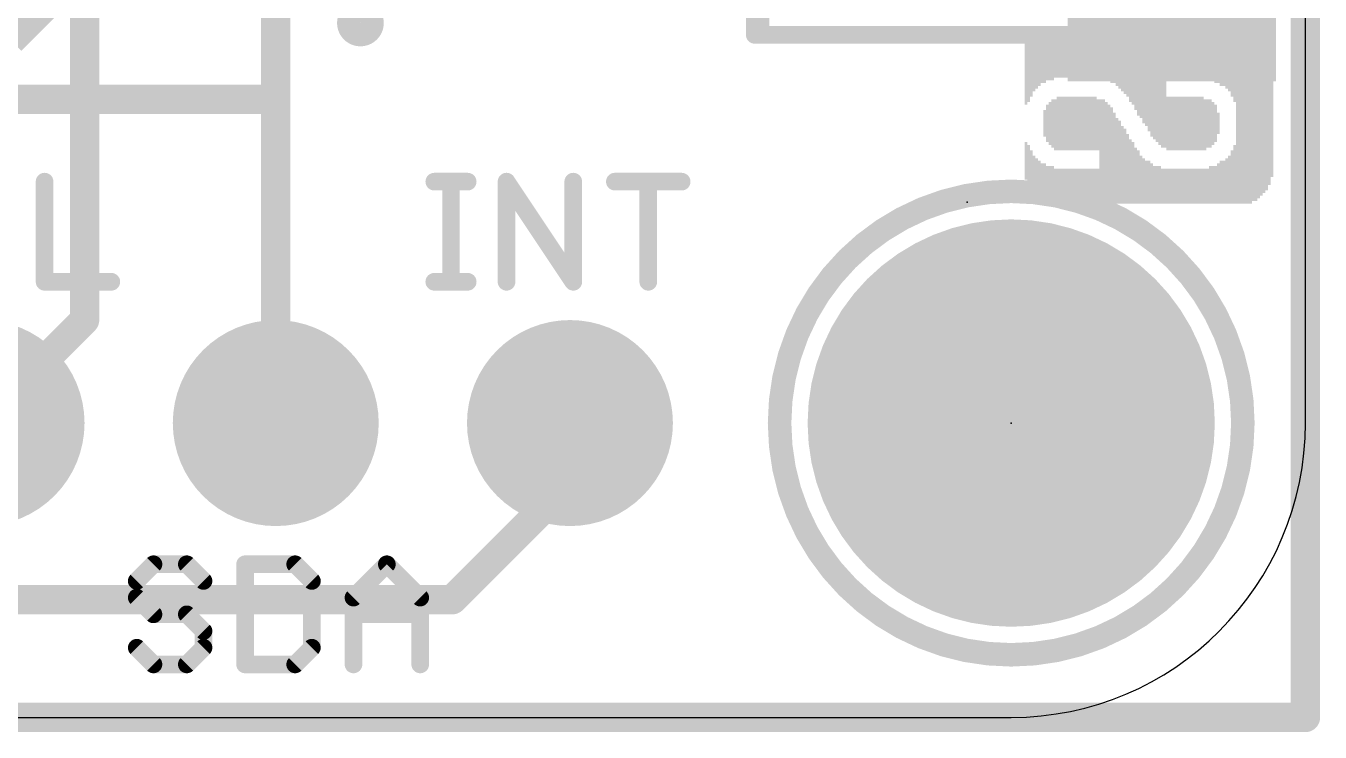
# Model space of a CAD drawing. Extents: x -0.1 to 25.5, y -0.1 to 17.9.
# Drawn here: x 14.35 to 25.53, y -0.13 to 5.97 of the extents above; entities that cross this region are included whole.
import ezdxf

# ---------------------------------------------------------------- set-up
doc = ezdxf.new("R2010")
doc.units = 0
for name, color, linetype in [('1', 12, 'CONTINUOUS'), ('16', 5, 'CONTINUOUS'), ('17', 110, 'CONTINUOUS'), ('20', 53, 'CONTINUOUS'), ('21', 40, 'CONTINUOUS'), ('22', 6, 'CONTINUOUS'), ('23', 40, 'CONTINUOUS'), ('24', 6, 'CONTINUOUS'), ('51', 253, 'CONTINUOUS')]:
    doc.layers.add(name, color=color, linetype=linetype)

# ---------------------------------------------------------------- blocks, each defined once
blk = doc.blocks.new('RECT')
blk.add_solid([(-0.5, -0.5), (0.5, -0.5), (-0.5, 0.5), (0.5, 0.5)])
blk = doc.blocks.new('ROUNDP')
at = {"const_width": 0.5}
blk.add_lwpolyline([(0, -0.25, 1), (0, 0.25, 1), (0, -0.25)], format="xyb", dxfattribs=at)

msp = doc.modelspace()

# ---------------------------------------------------------------- linework, layer by layer
at = {"layer": '1', "const_width": 0.254}
for points in [[(25.4, 17.78), (25.4, 0)], [(14.859, 6.477), (14.859, 3.429)], [(14.859, 3.429), (13.97, 2.54)], [(19.05, 2.032), (19.05, 2.54)], [(18.034, 1.016), (19.05, 2.032)], [(13.335, 1.016), (18.034, 1.016)], [(25.4, 0), (0, 0)]]:
    msp.add_lwpolyline(points, dxfattribs=at)
at = {"layer": '1', "const_width": 0.127}
for points in [[(14.7955, 3.429, 1), (14.9225, 3.429)], [(14.9039, 3.3841, 1), (14.8141, 3.4739)], [(19.1135, 2.54, 1), (18.9865, 2.54)], [(19.0949, 1.9871, 1), (19.0051, 2.0769)], [(18.9865, 2.032, 1), (19.1135, 2.032)], [(17.9891, 1.0609, 1), (18.0789, 0.9711)], [(18.034, 0.9525, 1), (18.034, 1.0795)], [(25.4, -0.0635, 1), (25.4, 0.0635)], [(25.3365, 0, 1), (25.4635, 0)]]:
    msp.add_lwpolyline(points, format="xyb", dxfattribs=at)
at = {"layer": '16', "const_width": 0.254}
for points in [[(25.4, 17.78), (25.4, 0)], [(16.51, 7.131), (16.51, 5.334)], [(14.224, 5.842), (14.859, 6.477)], [(7.2741, 5.334), (16.51, 5.334)], [(16.51, 5.334), (16.51, 2.54)], [(25.4, 0), (0, 0)]]:
    msp.add_lwpolyline(points, dxfattribs=at)
at = {"layer": '16', "const_width": 0.127}
for points in [[(16.5735, 5.334, 1), (16.4465, 5.334)], [(16.4465, 5.334, 1), (16.5735, 5.334)], [(16.51, 5.2705, 1), (16.51, 5.3975)], [(16.4465, 2.54, 1), (16.5735, 2.54)], [(25.4, -0.0635, 1), (25.4, 0.0635)], [(25.3365, 0, 1), (25.4635, 0)]]:
    msp.add_lwpolyline(points, format="xyb", dxfattribs=at)
at = {"layer": '20'}
for p, q in [((25.4, 2.54), (25.4, 15.24)), ((2.54, 0), (22.86, 0))]:
    msp.add_line(p, q, dxfattribs=at)
msp.add_arc((22.86, 2.54), 2.54, 270, 0, dxfattribs=at)
at = {"layer": '21', "const_width": 0.1524}
for points in [[(20.646, 5.89), (20.646, 6.99)], [(23.246, 5.89), (20.646, 5.89)], [(14.514, 4.6235), (14.514, 3.7592)], [(17.8788, 4.6235), (18.167, 4.6235)], [(18.0229, 3.7592), (18.0229, 4.6235)], [(18.5025, 3.7592), (18.5025, 4.6235)], [(18.5025, 4.6235), (19.0787, 3.7592)], [(19.0787, 3.7592), (19.0787, 4.6235)], [(19.438, 4.6235), (20.0143, 4.6235)], [(19.7262, 3.7592), (19.7262, 4.6235)], [(14.514, 3.7592), (15.0902, 3.7592)], [(17.8788, 3.7592), (18.167, 3.7592)], [(15.454, 1.3215), (15.3099, 1.1775)], [(15.7421, 1.3215), (15.454, 1.3215)], [(15.8861, 1.1775), (15.7421, 1.3215)], [(16.2454, 1.3215), (16.2454, 0.4572)], [(16.6776, 1.3215), (16.2454, 1.3215)], [(16.8217, 1.1775), (16.6776, 1.3215)], [(17.181, 1.0334), (17.4691, 1.3215)], [(17.4691, 1.3215), (17.7572, 1.0334)], [(15.3099, 1.1775), (15.3099, 1.0334)], [(16.8217, 0.6013), (16.8217, 1.1775)], [(15.3099, 1.0334), (15.454, 0.8894)], [(17.181, 0.4572), (17.181, 1.0334)], [(17.7572, 1.0334), (17.7572, 0.4572)], [(15.454, 0.8894), (15.7421, 0.8894)], [(15.7421, 0.8894), (15.8861, 0.7453)], [(17.181, 0.8894), (17.7572, 0.8894)], [(15.8861, 0.7453), (15.8861, 0.6013)], [(15.454, 0.4572), (15.3099, 0.6013)], [(15.8861, 0.6013), (15.7421, 0.4572)], [(16.6776, 0.4572), (16.8217, 0.6013)], [(15.7421, 0.4572), (15.454, 0.4572)], [(16.2454, 0.4572), (16.6776, 0.4572)]]:
    msp.add_lwpolyline(points, dxfattribs=at)
at = {"layer": '21'}
for points, const_width in [([(17.241, 5.893, 1), (17.241, 6.093, 1), (17.241, 5.893)], 0.2032), ([(20.646, 5.9281, 1), (20.646, 5.8519)], 0.0762), ([(20.6079, 5.89, 1), (20.6841, 5.89)], 0.0762), ([(23.246, 5.8519, 1), (23.246, 5.9281)], 0.0762), ([(14.5521, 4.6235, 1), (14.4759, 4.6235)], 0.0762), ([(17.8788, 4.6616, 1), (17.8788, 4.5854)], 0.0762), ([(18.061, 4.6235, 1), (17.9848, 4.6235)], 0.0762), ([(18.167, 4.5854, 1), (18.167, 4.6616)], 0.0762), ([(18.5342, 4.6447, 1), (18.4708, 4.6024)], 0.0762), ([(18.5406, 4.6235, 1), (18.4644, 4.6235)], 0.0762), ([(19.1168, 4.6235, 1), (19.0406, 4.6235)], 0.0762), ([(19.438, 4.6616, 1), (19.438, 4.5854)], 0.0762), ([(19.7643, 4.6235, 1), (19.6881, 4.6235)], 0.0762), ([(20.0143, 4.5854, 1), (20.0143, 4.6616)], 0.0762), ([(22.86, 0.54, 1), (22.86, 4.54, 1), (22.86, 0.54)], 0.2032), ([(14.514, 3.7973, 1), (14.514, 3.7211)], 0.0762), ([(15.0902, 3.7211, 1), (15.0902, 3.7973)], 0.0762), ([(17.8788, 3.7973, 1), (17.8788, 3.7211)], 0.0762), ([(18.167, 3.7211, 1), (18.167, 3.7973)], 0.0762), ([(19.047, 3.7381, 1), (19.1104, 3.7803)], 0.0762), ([(14.4759, 3.7592, 1), (14.5521, 3.7592)], 0.0762), ([(17.9848, 3.7592, 1), (18.061, 3.7592)], 0.0762), ([(18.4644, 3.7592, 1), (18.5406, 3.7592)], 0.0762), ([(19.0406, 3.7592, 1), (19.1168, 3.7592)], 0.0762), ([(19.6881, 3.7592, 1), (19.7643, 3.7592)], 0.0762), ([(15.454, 1.3596, 1), (15.454, 1.2834)], 0.0762), ([(15.4809, 1.2946, 1), (15.427, 1.3485)], 0.0762), ([(15.769, 1.3485, 1), (15.7151, 1.2946)], 0.0762), ([(15.7421, 1.2834, 1), (15.7421, 1.3596)], 0.0762), ([(16.2835, 1.3215, 1), (16.2073, 1.3215)], 0.0762), ([(16.2454, 1.3596, 1), (16.2454, 1.2834)], 0.0762), ([(16.7046, 1.3485, 1), (16.6507, 1.2946)], 0.0762), ([(16.6776, 1.2834, 1), (16.6776, 1.3596)], 0.0762), ([(17.496, 1.3485, 1), (17.4421, 1.2946)], 0.0762), ([(17.496, 1.2946, 1), (17.4421, 1.3485)], 0.0762), ([(15.348, 1.1775, 1), (15.2718, 1.1775)], 0.0762), ([(15.283, 1.2044, 1), (15.3369, 1.1505)], 0.0762), ([(15.8592, 1.1505, 1), (15.9131, 1.2044)], 0.0762), ([(16.8598, 1.1775, 1), (16.7836, 1.1775)], 0.0762), ([(16.7947, 1.1505, 1), (16.8486, 1.2044)], 0.0762), ([(15.3369, 1.0604, 1), (15.283, 1.0065)], 0.0762), ([(15.2718, 1.0334, 1), (15.348, 1.0334)], 0.0762), ([(17.154, 1.0604, 1), (17.2079, 1.0065)], 0.0762), ([(17.2191, 1.0334, 1), (17.1429, 1.0334)], 0.0762), ([(17.7953, 1.0334, 1), (17.7191, 1.0334)], 0.0762), ([(17.7302, 1.0065, 1), (17.7841, 1.0604)], 0.0762), ([(15.454, 0.9275, 1), (15.454, 0.8513)], 0.0762), ([(15.427, 0.8624, 1), (15.4809, 0.9163)], 0.0762), ([(15.769, 0.9163, 1), (15.7151, 0.8624)], 0.0762), ([(15.7421, 0.8513, 1), (15.7421, 0.9275)], 0.0762), ([(17.181, 0.9275, 1), (17.181, 0.8513)], 0.0762), ([(17.7572, 0.8513, 1), (17.7572, 0.9275)], 0.0762), ([(15.9242, 0.7453, 1), (15.848, 0.7453)], 0.0762), ([(15.8592, 0.7184, 1), (15.9131, 0.7723)], 0.0762), ([(15.3369, 0.6282, 1), (15.283, 0.5743)], 0.0762), ([(15.9131, 0.5743, 1), (15.8592, 0.6282)], 0.0762), ([(16.8486, 0.5743, 1), (16.7947, 0.6282)], 0.0762), ([(15.848, 0.6013, 1), (15.9242, 0.6013)], 0.0762), ([(16.7836, 0.6013, 1), (16.8598, 0.6013)], 0.0762), ([(15.454, 0.4953, 1), (15.454, 0.4191)], 0.0762), ([(15.427, 0.4303, 1), (15.4809, 0.4841)], 0.0762), ([(15.7151, 0.4841, 1), (15.769, 0.4303)], 0.0762), ([(15.7421, 0.4191, 1), (15.7421, 0.4953)], 0.0762), ([(16.2454, 0.4953, 1), (16.2454, 0.4191)], 0.0762), ([(16.2073, 0.4572, 1), (16.2835, 0.4572)], 0.0762), ([(16.6507, 0.4841, 1), (16.7046, 0.4303)], 0.0762), ([(16.6776, 0.4191, 1), (16.6776, 0.4953)], 0.0762), ([(17.1429, 0.4572, 1), (17.2191, 0.4572)], 0.0762), ([(17.7191, 0.4572, 1), (17.7953, 0.4572)], 0.0762)]:
    msp.add_lwpolyline(points, format="xyb", dxfattribs=dict(at, const_width=const_width))
at = {"layer": '23'}
msp.add_point((22.86, 2.54), dxfattribs=at)
at = {"layer": '24'}
msp.add_point((22.479, 4.445), dxfattribs=at)
at = {"layer": '51', "const_width": 0.1524}
for points in [[(20.696, 5.89), (20.696, 11.99)], [(24.946, 11.99), (24.946, 5.89)], [(24.946, 5.89), (20.696, 5.89)]]:
    msp.add_lwpolyline(points, dxfattribs=at)
at = {"layer": '51', "const_width": 0.0762}
for points in [[(20.696, 5.9281, 1), (20.696, 5.8519)], [(20.6579, 5.89, 1), (20.7341, 5.89)], [(24.9079, 5.89, 1), (24.9841, 5.89)], [(24.946, 5.8519, 1), (24.946, 5.9281)]]:
    msp.add_lwpolyline(points, format="xyb", dxfattribs=at)

# ---------------------------------------------------------------- block references
at = {"layer": '1', "xscale": 1.8, "yscale": 1.2, "rotation": 180}
msp.add_blockref('RECT', (24.246, 6.09), dxfattribs=at)
at = {"layer": '17', "xscale": 3.516, "yscale": 3.516}
msp.add_blockref('ROUNDP', (22.86, 2.54), dxfattribs=at)
msp.add_blockref('ROUNDP', (22.86, 2.54), dxfattribs=at)
at = {"layer": '17', "xscale": 1.778, "yscale": 1.778, "rotation": 90}
for p in [(13.97, 2.54), (13.97, 2.54), (16.51, 2.54), (16.51, 2.54), (19.05, 2.54), (19.05, 2.54)]:
    msp.add_blockref('ROUNDP', p, dxfattribs=at)
at = {"layer": '22', "rotation": 90}
for p, xscale, yscale in [((22.987, 5.588), 0.5994, 0.0229), ((23.01, 5.5994), 0.5766, 0.0231), ((23.0331, 5.6223), 0.5309, 0.0231), ((23.0562, 5.6452), 0.4851, 0.0231), ((23.0793, 5.6566), 0.4623, 0.0231), ((23.1024, 5.668), 0.4394, 0.0231), ((23.1256, 5.6807), 0.414, 0.0231), ((23.1487, 5.6807), 0.414, 0.0231), ((23.1718, 5.6921), 0.3912, 0.0231), ((23.1949, 5.6921), 0.3912, 0.0231), ((23.218, 5.6921), 0.3912, 0.0231), ((23.241, 5.7036), 0.3683, 0.0229), ((23.264, 5.7036), 0.3683, 0.0231), ((23.2871, 5.7036), 0.3683, 0.0231), ((23.3102, 5.7036), 0.3683, 0.0231), ((23.3333, 5.7036), 0.3683, 0.0231), ((23.3564, 5.7036), 0.3683, 0.0231), ((23.3796, 5.7036), 0.3683, 0.0231), ((23.4027, 5.7036), 0.3683, 0.0231), ((23.4258, 5.7036), 0.3683, 0.0231), ((23.4489, 5.7036), 0.3683, 0.0231), ((23.472, 5.7036), 0.3683, 0.0231), ((23.495, 5.7036), 0.3683, 0.0229), ((23.518, 5.7036), 0.3683, 0.0231), ((23.5411, 5.7036), 0.3683, 0.0231), ((23.5642, 5.7036), 0.3683, 0.0231), ((23.5873, 5.7036), 0.3683, 0.0231), ((23.6104, 5.7036), 0.3683, 0.0231), ((23.6336, 5.7036), 0.3683, 0.0231), ((23.6567, 5.7036), 0.3683, 0.0231), ((23.6798, 5.6921), 0.3912, 0.0231), ((23.7029, 5.6921), 0.3912, 0.0231), ((23.726, 5.6807), 0.414, 0.0231), ((23.749, 5.6807), 0.414, 0.0229), ((23.772, 5.668), 0.4394, 0.0231), ((23.7951, 5.6566), 0.4623, 0.0231), ((23.8182, 5.6452), 0.4851, 0.0231), ((23.8413, 5.6337), 0.508, 0.0231), ((23.8644, 5.6223), 0.5309, 0.0231), ((23.8876, 5.5994), 0.5766, 0.0231), ((23.9107, 5.588), 0.5994, 0.0231), ((23.9338, 5.5651), 0.6452, 0.0231), ((23.9569, 5.541), 0.6934, 0.0231), ((23.98, 5.5296), 0.7163, 0.0231), ((24.003, 5.5067), 0.762, 0.0229), ((24.026, 5.4953), 0.7849, 0.0231), ((24.0491, 5.4724), 0.8306, 0.0231), ((24.0722, 5.4496), 0.8763, 0.0231), ((24.0953, 5.4381), 0.8992, 0.0231), ((24.1184, 5.4267), 0.922, 0.0231), ((24.1416, 5.414), 0.9474, 0.0231), ((24.1647, 5.4026), 0.9703, 0.0231), ((24.1878, 5.4026), 0.9703, 0.0231), ((24.2109, 5.7036), 0.3683, 0.0231), ((24.234, 5.7036), 0.3683, 0.0231), ((24.257, 5.7036), 0.3683, 0.0229), ((24.28, 5.7036), 0.3683, 0.0231), ((24.3031, 5.7036), 0.3683, 0.0231), ((24.3262, 5.7036), 0.3683, 0.0231), ((24.3493, 5.7036), 0.3683, 0.0231), ((24.3724, 5.7036), 0.3683, 0.0231), ((24.3956, 5.7036), 0.3683, 0.0231), ((24.4187, 5.7036), 0.3683, 0.0231), ((24.4418, 5.7036), 0.3683, 0.0231), ((24.4649, 5.7036), 0.3683, 0.0231), ((24.488, 5.7036), 0.3683, 0.0231), ((24.511, 5.7036), 0.3683, 0.0229), ((24.534, 5.7036), 0.3683, 0.0231), ((24.5571, 5.6921), 0.3912, 0.0231), ((24.5802, 5.6921), 0.3912, 0.0231), ((24.6033, 5.6921), 0.3912, 0.0231), ((24.6264, 5.6807), 0.414, 0.0231), ((24.8111, 5.16), 1.4554, 0.0231), ((24.8342, 5.16), 1.4554, 0.0231), ((24.8573, 5.16), 1.4554, 0.0231), ((24.8804, 5.16), 1.4554, 0.0231), ((24.9036, 5.16), 1.4554, 0.0231), ((24.9267, 5.16), 1.4554, 0.0231), ((24.9498, 5.1727), 1.43, 0.0231), ((24.9729, 5.1727), 1.43, 0.0231), ((24.996, 5.1841), 1.4072, 0.0231), ((25.019, 5.1956), 1.3843, 0.0229), ((25.042, 5.207), 1.3614, 0.0231), ((25.0651, 5.2184), 1.3386, 0.0231), ((25.0882, 5.2413), 1.2929, 0.0231), ((25.1113, 5.2756), 1.2243, 0.0231), ((24.6496, 5.5766), 0.2057, 0.0231), ((24.6727, 5.5639), 0.2311, 0.0231), ((24.6958, 5.5639), 0.2311, 0.0231), ((24.7189, 5.5524), 0.254, 0.0231), ((24.742, 5.541), 0.2769, 0.0231), ((24.765, 5.5182), 0.3226, 0.0229), ((24.788, 5.4953), 0.3683, 0.0231), ((23.1718, 5.127), 0.3226, 0.0231), ((23.1949, 5.1257), 0.3708, 0.0231), ((23.218, 5.1257), 0.4166, 0.0231), ((23.241, 5.1143), 0.4394, 0.0229), ((23.264, 5.1257), 0.4623, 0.0231), ((23.2871, 5.1257), 0.4623, 0.0231), ((23.3102, 5.1257), 0.4623, 0.0231), ((23.3333, 5.1257), 0.4623, 0.0231), ((23.3564, 5.1257), 0.4623, 0.0231), ((23.3796, 5.1257), 0.4623, 0.0231), ((23.4027, 5.1257), 0.4623, 0.0231), ((23.4258, 5.1257), 0.4623, 0.0231), ((23.4489, 5.1257), 0.4623, 0.0231), ((23.472, 5.1257), 0.4623, 0.0231), ((23.495, 5.1257), 0.4623, 0.0229), ((23.518, 5.1257), 0.4623, 0.0231), ((23.5411, 5.1257), 0.4623, 0.0231), ((23.5642, 5.1257), 0.4623, 0.0231), ((23.5873, 5.1257), 0.4623, 0.0231), ((23.6104, 5.1143), 0.4394, 0.0231), ((23.6336, 4.8832), 0.9017, 0.0231), ((23.6567, 4.8832), 0.9017, 0.0231), ((23.6798, 4.8717), 0.8788, 0.0231), ((23.7029, 4.8603), 0.856, 0.0231), ((23.726, 4.8489), 0.8331, 0.0231), ((24.2109, 5.1257), 0.4623, 0.0231), ((24.234, 5.1257), 0.4623, 0.0231), ((24.257, 5.1257), 0.4623, 0.0229), ((24.28, 5.1257), 0.4623, 0.0231), ((24.3031, 5.1257), 0.4623, 0.0231), ((24.3262, 5.1257), 0.4623, 0.0231), ((24.3493, 5.1257), 0.4623, 0.0231), ((24.3724, 5.1257), 0.4623, 0.0231), ((24.3956, 5.1257), 0.4623, 0.0231), ((24.4187, 5.1257), 0.4623, 0.0231), ((24.4418, 5.1257), 0.4623, 0.0231), ((24.4649, 5.1257), 0.4623, 0.0231), ((24.488, 5.1257), 0.4623, 0.0231), ((24.511, 5.1257), 0.4623, 0.0229), ((24.534, 5.1143), 0.4394, 0.0231), ((24.5571, 5.1257), 0.4166, 0.0231), ((24.5802, 5.1257), 0.4166, 0.0231), ((24.6033, 5.1257), 0.3708, 0.0231), ((24.6264, 5.127), 0.3226, 0.0231), ((23.1487, 5.127), 0.2311, 0.0231), ((23.749, 4.826), 0.7874, 0.0229), ((23.772, 4.8019), 0.7391, 0.0231), ((23.7951, 4.7904), 0.7163, 0.0231), ((24.6496, 5.127), 0.1854, 0.0231), ((23.8182, 4.7676), 0.6706, 0.0231), ((23.8413, 4.7561), 0.6477, 0.0231), ((23.8644, 4.7333), 0.602, 0.0231), ((22.987, 4.8031), 0.3251, 0.0229), ((23.01, 4.7676), 0.3454, 0.0231), ((23.8876, 4.7104), 0.5563, 0.0231), ((23.9107, 4.699), 0.5334, 0.0231), ((23.9338, 4.6749), 0.4851, 0.0231), ((24.788, 4.6863), 0.508, 0.0231), ((23.0331, 4.7219), 0.3454, 0.0231), ((23.0562, 4.6876), 0.3226, 0.0231), ((23.0793, 4.6647), 0.3226, 0.0231), ((23.9569, 4.6634), 0.4623, 0.0231), ((23.98, 4.6406), 0.4166, 0.0231), ((24.003, 4.6292), 0.3937, 0.0229), ((24.7189, 4.6292), 0.3937, 0.0231), ((24.742, 4.6406), 0.4166, 0.0231), ((24.765, 4.6634), 0.4623, 0.0229), ((23.1024, 4.6418), 0.3226, 0.0231), ((23.1256, 4.619), 0.3226, 0.0231), ((23.1487, 4.619), 0.3226, 0.0231), ((23.1718, 4.5949), 0.3251, 0.0231), ((23.1949, 4.5949), 0.3251, 0.0231), ((23.218, 4.5949), 0.3251, 0.0231), ((23.241, 4.5834), 0.3023, 0.0229), ((23.264, 4.5834), 0.3023, 0.0231), ((23.2871, 4.5834), 0.3023, 0.0231), ((23.3102, 4.5834), 0.3023, 0.0231), ((23.3333, 4.5834), 0.3023, 0.0231), ((23.3564, 4.5834), 0.3023, 0.0231), ((23.3796, 4.5834), 0.3023, 0.0231), ((23.4027, 4.5834), 0.3023, 0.0231), ((23.4258, 4.5834), 0.3023, 0.0231), ((23.4489, 4.5834), 0.3023, 0.0231), ((23.472, 4.5834), 0.3023, 0.0231), ((23.495, 4.5834), 0.3023, 0.0229), ((23.518, 4.5834), 0.3023, 0.0231), ((23.5411, 4.5834), 0.3023, 0.0231), ((23.5642, 4.5834), 0.3023, 0.0231), ((23.5873, 4.5834), 0.3023, 0.0231), ((23.6104, 4.5834), 0.3023, 0.0231), ((24.026, 4.6177), 0.3708, 0.0231), ((24.0491, 4.6177), 0.3708, 0.0231), ((24.0722, 4.6063), 0.348, 0.0231), ((24.0953, 4.5949), 0.3251, 0.0231), ((24.1184, 4.5949), 0.3251, 0.0231), ((24.1416, 4.5949), 0.3251, 0.0231), ((24.1647, 4.5834), 0.3023, 0.0231), ((24.1878, 4.5834), 0.3023, 0.0231), ((24.2109, 4.5834), 0.3023, 0.0231), ((24.234, 4.5834), 0.3023, 0.0231), ((24.257, 4.5834), 0.3023, 0.0229), ((24.28, 4.5834), 0.3023, 0.0231), ((24.3031, 4.5834), 0.3023, 0.0231), ((24.3262, 4.5834), 0.3023, 0.0231), ((24.3493, 4.5834), 0.3023, 0.0231), ((24.3724, 4.5834), 0.3023, 0.0231), ((24.3956, 4.5834), 0.3023, 0.0231), ((24.4187, 4.5834), 0.3023, 0.0231), ((24.4418, 4.5834), 0.3023, 0.0231), ((24.4649, 4.5834), 0.3023, 0.0231), ((24.488, 4.5834), 0.3023, 0.0231), ((24.511, 4.5834), 0.3023, 0.0229), ((24.534, 4.5834), 0.3023, 0.0231), ((24.5571, 4.5834), 0.3023, 0.0231), ((24.5802, 4.5949), 0.3251, 0.0231), ((24.6033, 4.5949), 0.3251, 0.0231), ((24.6264, 4.5949), 0.3251, 0.0231), ((24.6496, 4.6063), 0.348, 0.0231), ((24.6727, 4.6177), 0.3708, 0.0231), ((24.6958, 4.6177), 0.3708, 0.0231)]:
    msp.add_blockref('RECT', p, dxfattribs=dict(at, xscale=xscale, yscale=yscale))
at = {"layer": '51', "xscale": 0.508, "yscale": 0.508}
for p in [(16.51, 2.54), (19.05, 2.54)]:
    msp.add_blockref('RECT', p, dxfattribs=at)

doc.saveas('drawing.dxf')
